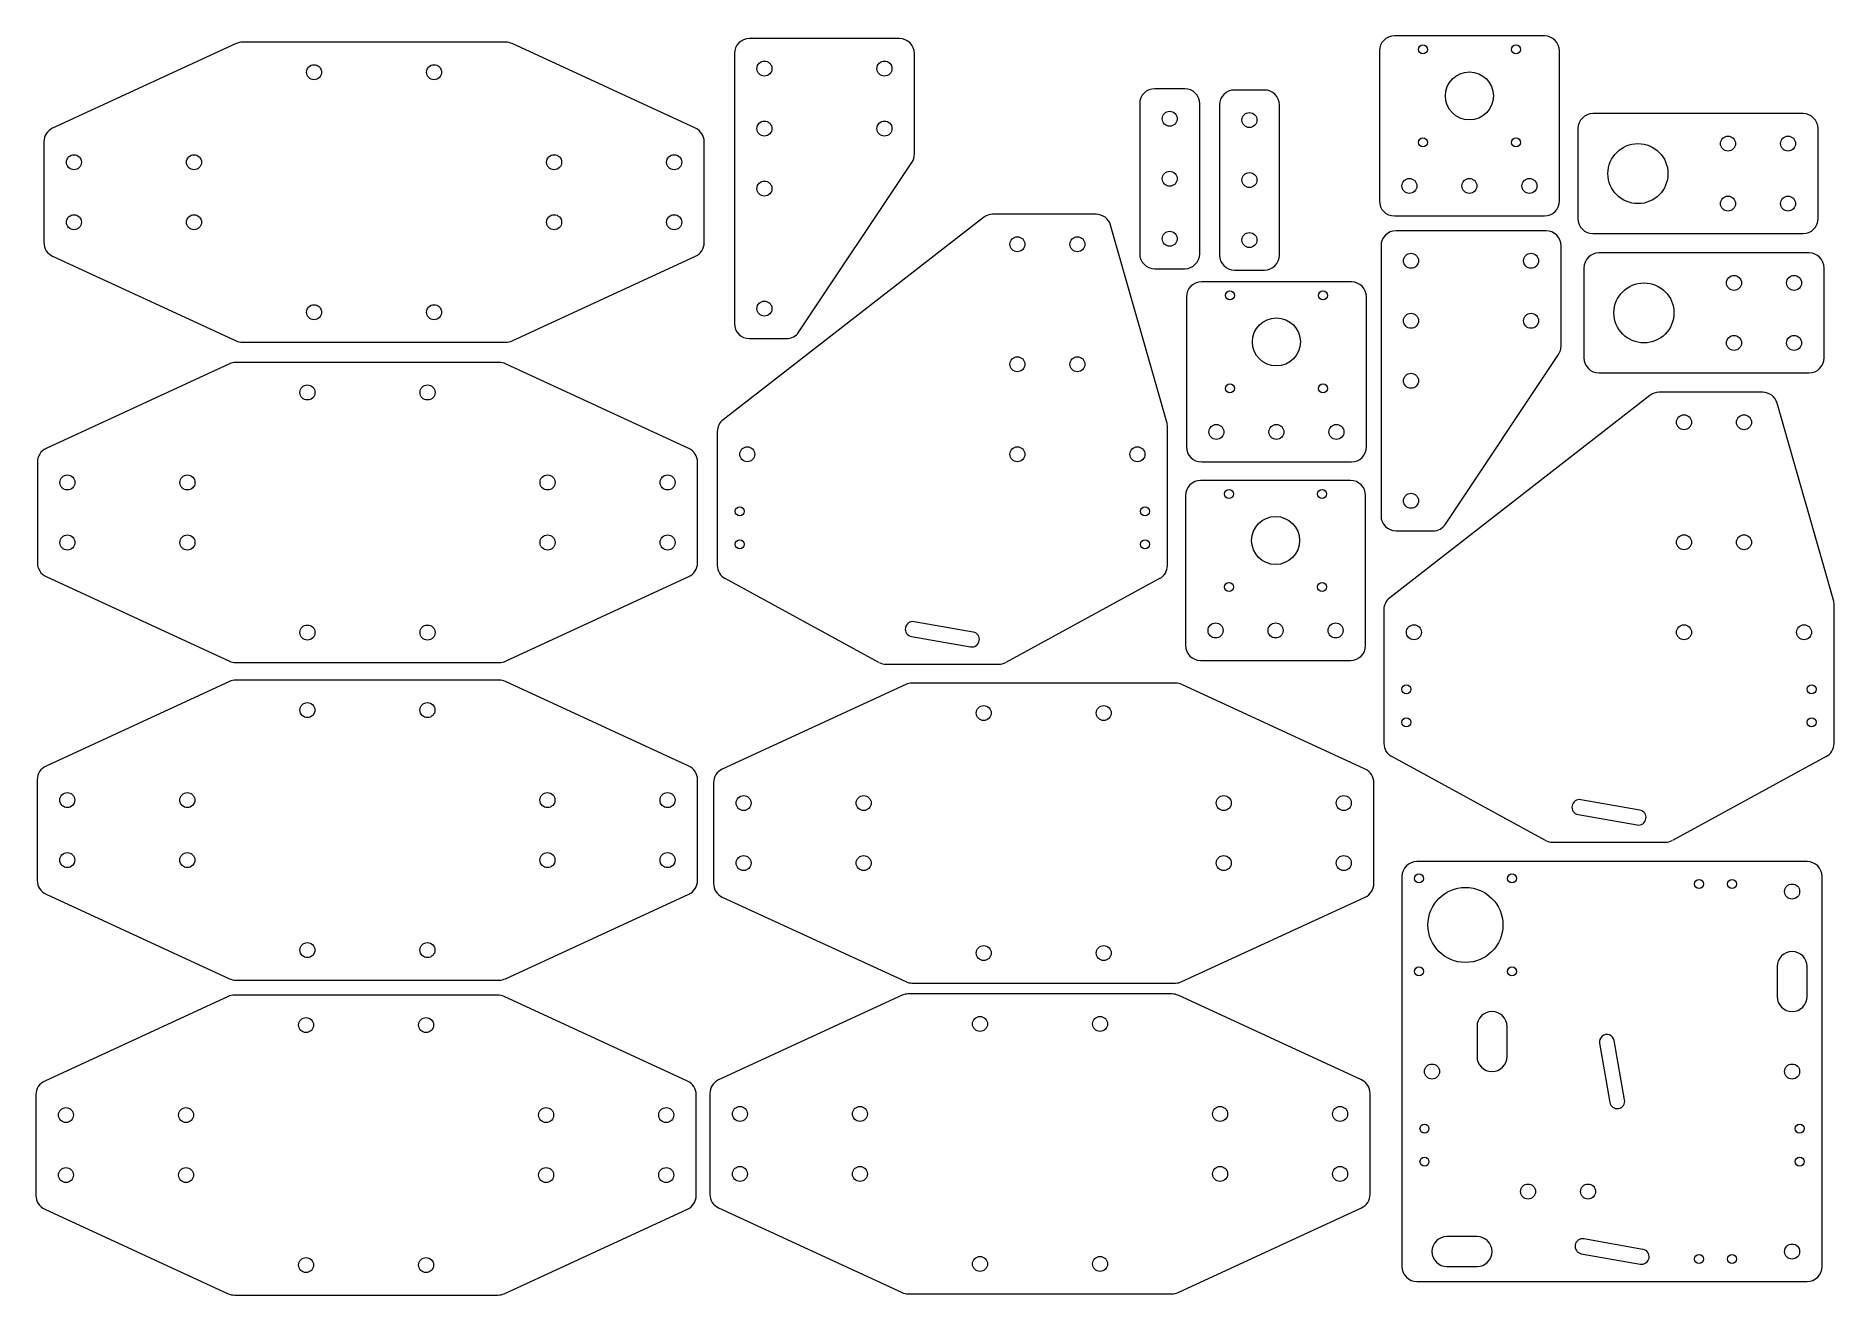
# Model space of a CAD drawing. Header units: millimetres. Extents: x 2 to 601, y 3 to 423.
import ezdxf

# ---------------------------------------------------------------- set-up
doc = ezdxf.new("R2010")
doc.units = ezdxf.units.MM

msp = doc.modelspace()

# ---------------------------------------------------------------- linework, layer by layer
at = {"color": 7, "linetype": 'Continuous', "lineweight": 15}
for p, q in [((68.81, 420.08), (7.71, 391.88)), ((158.71, 420.54), (70.91, 420.54)), ((221.9, 391.88), (160.81, 420.08)), ((289.89, 421.76), (239.89, 421.76)), ((504.8, 422.63), (454.8, 422.63)), ((234.89, 416.76), (234.89, 326.76)), ((294.89, 383.27), (294.89, 416.76)), ((449.8, 417.63), (449.8, 367.63)), ((509.8, 367.63), (509.8, 417.63)), ((384.93, 405.05), (374.93, 405.05)), ((411.51, 404.61), (401.51, 404.61)), ((369.93, 400.05), (369.93, 350.05)), ((389.93, 350.05), (389.93, 400.05)), ((396.51, 399.61), (396.51, 349.61)), ((416.51, 349.61), (416.51, 399.61)), ((590.97, 396.74), (520.97, 396.74)), ((515.97, 391.74), (515.97, 361.74)), ((595.97, 361.74), (595.97, 391.74)), ((4.81, 387.34), (4.81, 353.74)), ((224.81, 353.74), (224.81, 387.34)), ((256.38, 323.98), (294.05, 380.5)), ((317.83, 362.14), (231.11, 294.69)), ((355.41, 363.19), (320.9, 363.19)), ((378.99, 293.87), (360.22, 359.57)), ((454.8, 362.63), (504.8, 362.63)), ((505.34, 357.69), (455.34, 357.69)), ((520.97, 356.74), (590.97, 356.74)), ((7.71, 349.2), (68.81, 321)), ((160.81, 321), (221.9, 349.2)), ((450.34, 352.69), (450.34, 262.69)), ((510.34, 319.2), (510.34, 352.69)), ((592.97, 350.32), (522.97, 350.32)), ((374.93, 345.05), (384.93, 345.05)), ((401.51, 344.61), (411.51, 344.61)), ((517.97, 345.32), (517.97, 315.32)), ((597.97, 315.32), (597.97, 345.32)), ((385.49, 335.64), (385.49, 285.64)), ((440.49, 340.64), (390.49, 340.64)), ((445.49, 285.64), (445.49, 335.64)), ((70.91, 320.54), (158.71, 320.54)), ((239.89, 321.76), (252.22, 321.76)), ((66.63, 313.33), (5.53, 285.13)), ((156.52, 313.79), (68.72, 313.79)), ((219.72, 285.13), (158.62, 313.33)), ((471.83, 259.91), (509.5, 316.43)), ((522.97, 310.32), (592.97, 310.32)), ((539.94, 302.8), (453.23, 235.36)), ((577.53, 303.86), (543.01, 303.86)), ((601.11, 234.53), (582.34, 300.23)), ((229.18, 290.75), (229.18, 246.16)), ((379.18, 246.16), (379.18, 292.49)), ((2.62, 280.59), (2.62, 246.99)), ((222.62, 246.99), (222.62, 280.59)), ((390.49, 280.64), (440.49, 280.64)), ((440.21, 274.46), (390.21, 274.46)), ((385.21, 269.46), (385.21, 219.46)), ((445.21, 219.46), (445.21, 269.46)), ((455.34, 257.69), (467.67, 257.69)), ((5.53, 242.45), (66.63, 214.25)), ((158.62, 214.25), (219.72, 242.45)), ((283.06, 213.8), (231.79, 241.77)), ((376.57, 241.77), (325.3, 213.8)), ((451.3, 231.41), (451.3, 186.82)), ((601.3, 186.82), (601.3, 233.16)), ((293.9, 222.47), (313.59, 218.99)), ((314.46, 223.92), (294.77, 227.39)), ((68.72, 213.79), (156.52, 213.79)), ((285.46, 213.19), (322.91, 213.19)), ((390.21, 214.46), (440.21, 214.46)), ((66.6, 207.47), (5.5, 179.27)), ((156.49, 207.93), (68.69, 207.93)), ((219.69, 179.27), (158.59, 207.47)), ((291.95, 206.49), (230.85, 178.29)), ((381.85, 206.95), (294.05, 206.95)), ((445.04, 178.29), (383.94, 206.49)), ((505.18, 154.47), (453.9, 182.43)), ((598.69, 182.43), (547.42, 154.47)), ((2.59, 174.73), (2.59, 141.13)), ((222.59, 141.13), (222.59, 174.73)), ((227.95, 173.75), (227.95, 140.15)), ((447.95, 140.15), (447.95, 173.75)), ((536.58, 164.58), (516.89, 168.05)), ((516.02, 163.13), (535.71, 159.66)), ((507.57, 153.86), (545.02, 153.86)), ((592.33, 147.46), (462.33, 147.46)), ((457.33, 142.46), (457.33, 12.46)), ((597.33, 12.46), (597.33, 142.46)), ((5.5, 136.59), (66.6, 108.39)), ((158.59, 108.39), (219.69, 136.59)), ((230.85, 135.61), (291.95, 107.41)), ((383.94, 107.41), (445.04, 135.61)), ((68.69, 107.93), (156.49, 107.93)), ((582.33, 112.46), (582.33, 102.46)), ((592.33, 102.46), (592.33, 112.46)), ((66.15, 102.49), (5.05, 74.29)), ((156.05, 102.95), (68.25, 102.95)), ((219.24, 74.29), (158.15, 102.49)), ((290.73, 102.86), (229.63, 74.66)), ((380.63, 103.32), (292.82, 103.32)), ((294.05, 106.95), (381.85, 106.95)), ((443.82, 74.66), (382.72, 102.86)), ((482.33, 92.46), (482.33, 82.46)), ((492.33, 82.46), (492.33, 92.46)), ((523.14, 86.88), (526.61, 67.18)), ((531.53, 68.05), (528.06, 87.75)), ((2.15, 69.75), (2.15, 36.15)), ((222.15, 36.15), (222.15, 69.75)), ((226.72, 70.12), (226.72, 36.52)), ((446.72, 36.52), (446.72, 70.12)), ((5.05, 31.61), (66.15, 3.41)), ((158.15, 3.41), (219.24, 31.61)), ((229.63, 31.98), (290.73, 3.78)), ((382.72, 3.78), (443.82, 31.98)), ((482.33, 22.46), (472.33, 22.46)), ((537.62, 18.19), (517.92, 21.66)), ((472.33, 12.46), (482.33, 12.46)), ((517.05, 16.74), (536.75, 13.27)), ((462.33, 7.46), (592.33, 7.46)), ((68.25, 2.95), (156.05, 2.95)), ((292.82, 3.32), (380.63, 3.32))]:
    msp.add_line(p, q, dxfattribs=at)
for centre, radius in [((464.3, 418.13), 1.5), ((495.3, 418.13), 1.5), ((244.89, 411.76), 2.5), ((284.89, 411.76), 2.5), ((94.81, 410.54), 2.5), ((134.81, 410.54), 2.5), ((479.8, 402.63), 8), ((379.93, 395.05), 2.5), ((406.51, 394.61), 2.5), ((244.89, 391.76), 2.5), ((284.89, 391.76), 2.5), ((464.3, 387.13), 1.5), ((495.3, 387.13), 1.5), ((535.97, 376.74), 10), ((565.97, 386.74), 2.5), ((585.97, 386.74), 2.5), ((14.81, 380.54), 2.5), ((54.81, 380.54), 2.5), ((174.81, 380.54), 2.5), ((214.81, 380.54), 2.5), ((379.93, 375.05), 2.5), ((244.89, 371.76), 2.5), ((406.51, 374.61), 2.5), ((459.8, 372.63), 2.5), ((479.8, 372.63), 2.5), ((499.8, 372.63), 2.5), ((565.97, 366.74), 2.5), ((585.97, 366.74), 2.5), ((14.81, 360.54), 2.5), ((54.81, 360.54), 2.5), ((174.81, 360.54), 2.5), ((214.81, 360.54), 2.5), ((329.18, 353.19), 2.5), ((349.18, 353.19), 2.5), ((379.93, 355.05), 2.5), ((406.51, 354.61), 2.5), ((460.34, 347.69), 2.5), ((500.34, 347.69), 2.5), ((567.97, 340.32), 2.5), ((587.97, 340.32), 2.5), ((399.99, 336.14), 1.5), ((430.99, 336.14), 1.5), ((537.97, 330.32), 10), ((94.81, 330.54), 2.5), ((134.81, 330.54), 2.5), ((244.89, 331.76), 2.5), ((460.34, 327.69), 2.5), ((500.34, 327.69), 2.5), ((415.49, 320.64), 8), ((567.97, 320.32), 2.5), ((587.97, 320.32), 2.5), ((329.18, 313.19), 2.5), ((349.18, 313.19), 2.5), ((92.62, 303.79), 2.5), ((132.62, 303.79), 2.5), ((399.99, 305.14), 1.5), ((430.99, 305.14), 1.5), ((460.34, 307.69), 2.5), ((551.3, 293.86), 2.5), ((571.3, 293.86), 2.5), ((395.49, 290.64), 2.5), ((415.49, 290.64), 2.5), ((435.49, 290.64), 2.5), ((239.18, 283.19), 2.5), ((329.18, 283.19), 2.5), ((369.18, 283.19), 2.5), ((12.62, 273.79), 2.5), ((52.62, 273.79), 2.5), ((172.62, 273.79), 2.5), ((212.62, 273.79), 2.5), ((399.71, 269.96), 1.5), ((430.71, 269.96), 1.5), ((460.34, 267.69), 2.5), ((236.68, 264.19), 1.5), ((371.68, 264.19), 1.5), ((415.21, 254.46), 8), ((12.62, 253.79), 2.5), ((52.62, 253.79), 2.5), ((172.62, 253.79), 2.5), ((212.62, 253.79), 2.5), ((236.68, 253.19), 1.5), ((371.68, 253.19), 1.5), ((551.3, 253.86), 2.5), ((571.3, 253.86), 2.5), ((399.71, 238.96), 1.5), ((430.71, 238.96), 1.5), ((92.62, 223.79), 2.5), ((132.62, 223.79), 2.5), ((395.21, 224.46), 2.5), ((415.21, 224.46), 2.5), ((435.21, 224.46), 2.5), ((461.3, 223.86), 2.5), ((551.3, 223.86), 2.5), ((591.3, 223.86), 2.5), ((458.8, 204.86), 1.5), ((593.8, 204.86), 1.5), ((92.59, 197.93), 2.5), ((132.59, 197.93), 2.5), ((317.95, 196.95), 2.5), ((357.95, 196.95), 2.5), ((458.8, 193.86), 1.5), ((593.8, 193.86), 1.5), ((12.59, 167.93), 2.5), ((52.59, 167.93), 2.5), ((172.59, 167.93), 2.5), ((212.59, 167.93), 2.5), ((237.95, 166.95), 2.5), ((277.95, 166.95), 2.5), ((397.95, 166.95), 2.5), ((437.95, 166.95), 2.5), ((12.59, 147.93), 2.5), ((52.59, 147.93), 2.5), ((172.59, 147.93), 2.5), ((212.59, 147.93), 2.5), ((237.95, 146.95), 2.5), ((277.95, 146.95), 2.5), ((397.95, 146.95), 2.5), ((437.95, 146.95), 2.5), ((462.98, 141.81), 1.5), ((478.48, 126.31), 12.5), ((493.98, 141.81), 1.5), ((556.33, 139.96), 1.5), ((567.33, 139.96), 1.5), ((587.33, 137.46), 2.5), ((92.59, 117.93), 2.5), ((132.59, 117.93), 2.5), ((317.95, 116.95), 2.5), ((357.95, 116.95), 2.5), ((462.98, 110.81), 1.5), ((493.98, 110.81), 1.5), ((92.15, 92.95), 2.5), ((132.15, 92.95), 2.5), ((316.72, 93.32), 2.5), ((356.72, 93.32), 2.5), ((467.33, 77.46), 2.5), ((587.33, 77.46), 2.5), ((12.15, 62.95), 2.5), ((52.15, 62.95), 2.5), ((172.15, 62.95), 2.5), ((212.15, 62.95), 2.5), ((236.72, 63.32), 2.5), ((276.72, 63.32), 2.5), ((396.72, 63.32), 2.5), ((436.72, 63.32), 2.5), ((464.83, 58.46), 1.5), ((589.83, 58.46), 1.5), ((464.83, 47.46), 1.5), ((589.83, 47.46), 1.5), ((12.15, 42.95), 2.5), ((52.15, 42.95), 2.5), ((172.15, 42.95), 2.5), ((212.15, 42.95), 2.5), ((236.72, 43.32), 2.5), ((276.72, 43.32), 2.5), ((396.72, 43.32), 2.5), ((436.72, 43.32), 2.5), ((499.33, 37.46), 2.5), ((519.33, 37.46), 2.5), ((587.33, 17.46), 2.5), ((92.15, 12.95), 2.5), ((132.15, 12.95), 2.5), ((316.72, 13.32), 2.5), ((356.72, 13.32), 2.5), ((556.33, 14.96), 1.5), ((567.33, 14.96), 1.5)]:
    msp.add_circle(centre, radius, dxfattribs=at)
for centre, radius, start, end in [((70.91, 415.54), 5, 90, 114.77514), ((158.71, 415.54), 5, 65.22486, 90), ((239.89, 416.76), 5, 90, 180), ((289.89, 416.76), 5, 0, 90), ((454.8, 417.63), 5, 90, 180), ((504.8, 417.63), 5, 0, 90), ((374.93, 400.05), 5, 90, 180), ((384.93, 400.05), 5, 0, 90), ((401.51, 399.61), 5, 90, 180), ((411.51, 399.61), 5, 0, 90), ((520.97, 391.74), 5, 90, 180), ((590.97, 391.74), 5, 0, 90), ((9.81, 387.34), 5, 114.77514, 180), ((219.81, 387.34), 5, 0, 65.22486), ((289.89, 383.27), 5, 326.30993, 0), ((454.8, 367.63), 5, 180, 270), ((504.8, 367.63), 5, 270, 0), ((320.9, 358.19), 5, 90, 127.87498), ((355.41, 358.19), 5, 15.9454, 90), ((520.97, 361.74), 5, 180, 270), ((590.97, 361.74), 5, 270, 0), ((9.81, 353.74), 5, 180, 245.22486), ((219.81, 353.74), 5, 294.77514, 0), ((455.34, 352.69), 5, 90, 180), ((505.34, 352.69), 5, 0, 90), ((374.93, 350.05), 5, 180, 270), ((384.93, 350.05), 5, 270, 0), ((401.51, 349.61), 5, 180, 270), ((411.51, 349.61), 5, 270, 0), ((522.97, 345.32), 5, 90, 180), ((592.97, 345.32), 5, 0, 90), ((390.49, 335.64), 5, 90, 180), ((440.49, 335.64), 5, 0, 90), ((239.89, 326.76), 5, 180, 270), ((252.22, 326.76), 5, 270, 326.30993), ((70.91, 325.54), 5, 245.22486, 270), ((158.71, 325.54), 5, 270, 294.77514), ((505.34, 319.2), 5, 326.30993, 0), ((68.72, 308.79), 5, 90, 114.77514), ((156.52, 308.79), 5, 65.22486, 90), ((522.97, 315.32), 5, 180, 270), ((592.97, 315.32), 5, 270, 0), ((543.01, 298.86), 5, 90, 127.87498), ((577.53, 298.86), 5, 15.9454, 90), ((234.18, 290.75), 5, 127.87498, 180), ((374.18, 292.49), 5, 0, 15.9454), ((7.62, 280.59), 5, 114.77514, 180), ((217.62, 280.59), 5, 0, 65.22486), ((390.49, 285.64), 5, 180, 270), ((440.49, 285.64), 5, 270, 0), ((390.21, 269.46), 5, 90, 180), ((440.21, 269.46), 5, 0, 90), ((455.34, 262.69), 5, 180, 270), ((467.67, 262.69), 5, 270, 326.30993), ((7.62, 246.99), 5, 180, 245.22486), ((217.62, 246.99), 5, 294.77514, 0), ((234.18, 246.16), 5, 180, 241.38954), ((374.18, 246.16), 5, 298.61046, 0), ((456.3, 231.41), 5, 127.87498, 180), ((596.3, 233.16), 5, 0, 15.9454), ((294.33, 224.93), 2.5, 80, 260), ((314.03, 221.46), 2.5, 260, 80), ((390.21, 219.46), 5, 180, 270), ((440.21, 219.46), 5, 270, 0), ((68.72, 218.79), 5, 245.22486, 270), ((156.52, 218.79), 5, 270, 294.77514), ((285.46, 218.19), 5, 241.38954, 270), ((322.91, 218.19), 5, 270, 298.61046), ((68.69, 202.93), 5, 90, 114.77514), ((156.49, 202.93), 5, 65.22486, 90), ((294.05, 201.95), 5, 90, 114.77514), ((381.85, 201.95), 5, 65.22486, 90), ((456.3, 186.82), 5, 180, 241.38954), ((596.3, 186.82), 5, 298.61046, 0), ((7.59, 174.73), 5, 114.77514, 180), ((217.59, 174.73), 5, 0, 65.22486), ((232.95, 173.75), 5, 114.77514, 180), ((442.95, 173.75), 5, 0, 65.22486), ((516.45, 165.59), 2.5, 80, 260), ((536.15, 162.12), 2.5, 260, 80), ((507.57, 158.86), 5, 241.38954, 270), ((545.02, 158.86), 5, 270, 298.61046), ((462.33, 142.46), 5, 90, 180), ((592.33, 142.46), 5, 0, 90), ((7.59, 141.13), 5, 180, 245.22486), ((217.59, 141.13), 5, 294.77514, 0), ((232.95, 140.15), 5, 180, 245.22486), ((442.95, 140.15), 5, 294.77514, 0), ((587.33, 112.46), 5, 0, 180), ((68.69, 112.93), 5, 245.22486, 270), ((156.49, 112.93), 5, 270, 294.77514), ((68.25, 97.95), 5, 90, 114.77514), ((156.05, 97.95), 5, 65.22486, 90), ((292.82, 98.32), 5, 90, 114.77514), ((294.05, 111.95), 5, 245.22486, 270), ((380.63, 98.32), 5, 65.22486, 90), ((381.85, 111.95), 5, 270, 294.77514), ((587.33, 102.46), 5, 180, 0), ((487.33, 92.46), 5, 0, 180), ((525.6, 87.31), 2.5, 10, 190), ((487.33, 82.46), 5, 180, 0), ((7.15, 69.75), 5, 114.77514, 180), ((217.15, 69.75), 5, 0, 65.22486), ((231.72, 70.12), 5, 114.77514, 180), ((441.72, 70.12), 5, 0, 65.22486), ((529.07, 67.62), 2.5, 190, 10), ((7.15, 36.15), 5, 180, 245.22486), ((217.15, 36.15), 5, 294.77514, 0), ((231.72, 36.52), 5, 180, 245.22486), ((441.72, 36.52), 5, 294.77514, 0), ((472.33, 17.46), 5, 90, 270), ((482.33, 17.46), 5, 270, 90), ((517.49, 19.2), 2.5, 80, 260), ((537.18, 15.73), 2.5, 260, 80), ((462.33, 12.46), 5, 180, 270), ((592.33, 12.46), 5, 270, 0), ((68.25, 7.95), 5, 245.22486, 270), ((156.05, 7.95), 5, 270, 294.77514), ((292.82, 8.32), 5, 245.22486, 270), ((380.63, 8.32), 5, 270, 294.77514)]:
    msp.add_arc(centre, radius, start, end, dxfattribs=at)

doc.saveas('drawing.dxf')
